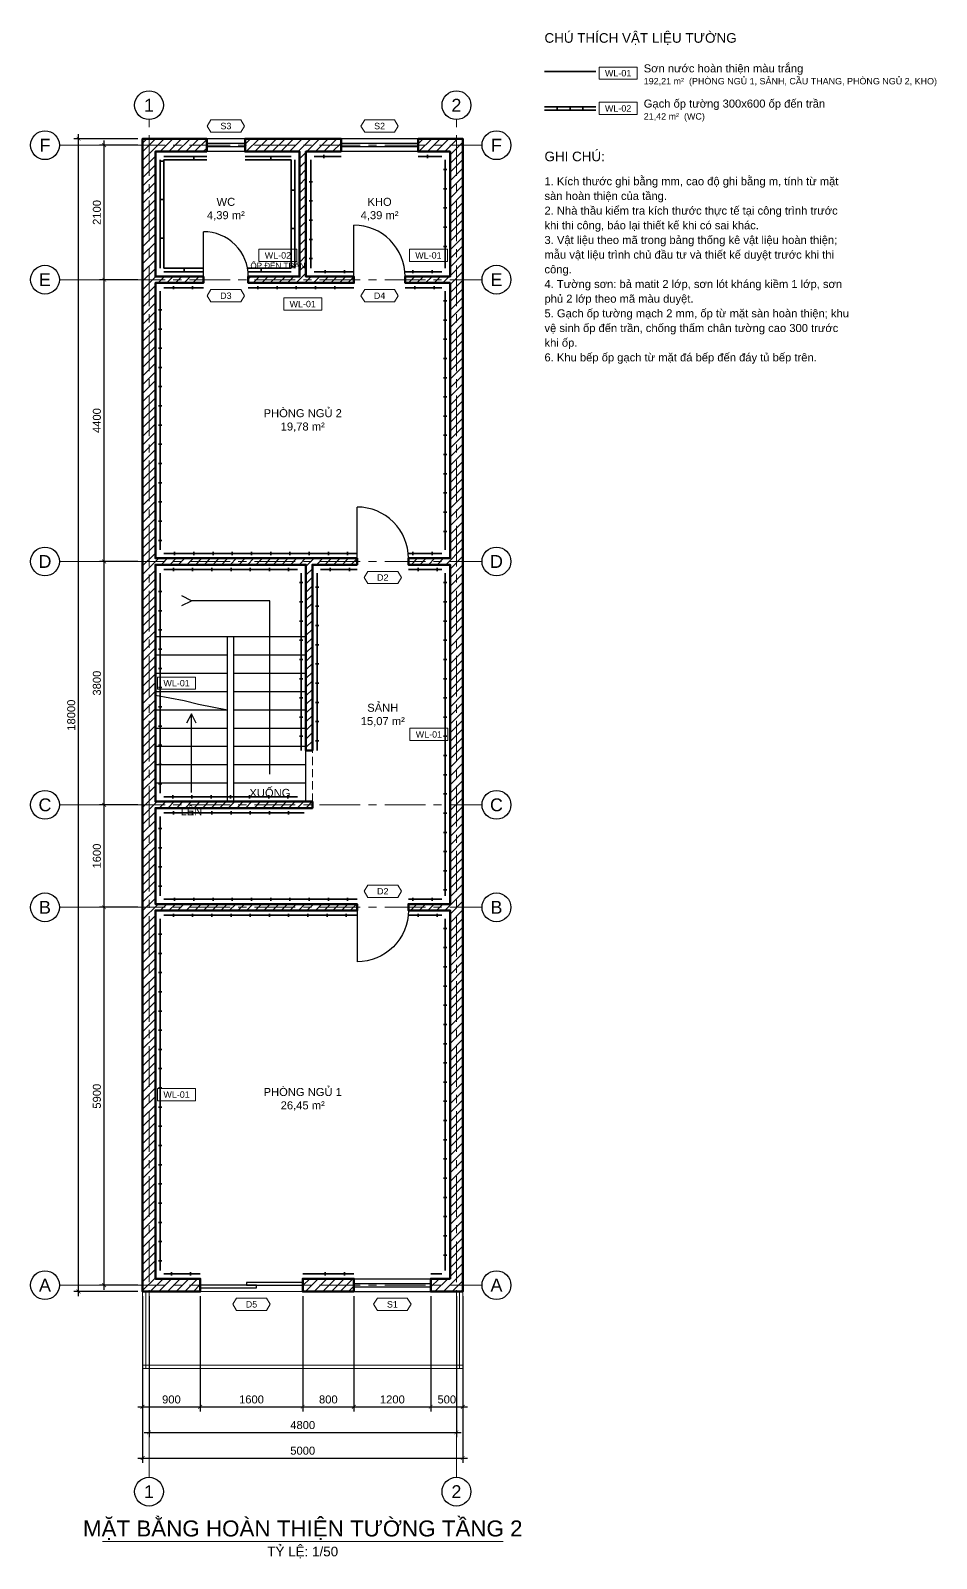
# Model space of a CAD drawing. Header units: millimetres. Extents: x -4035 to 243174, y -17931 to 20900.
# Drawn here: x 170148 to 184294, y -4168 to 19691 of the extents above; entities that cross this region are included whole.
import ezdxf
from ezdxf.enums import TextEntityAlignment as Align

# ---------------------------------------------------------------- set-up
doc = ezdxf.new("R2010")
doc.units = ezdxf.units.MM
doc.header["$LTSCALE"] = 40
doc.linetypes.add('CENTER', pattern=[50.8, 31.75, -6.35, 6.35, -6.35])
doc.linetypes.add('HIDDEN', pattern=[9.525, 6.35, -3.175])
for name, color, linetype, lineweight in [('A-ANNO-DIMS', 1, 'Continuous', 18), ('A-ANNO-NOTE', 7, 'Continuous', 18), ('A-ANNO-ROOM', 7, 'Continuous', 25), ('A-ANNO-TEXT', 7, 'Continuous', 18), ('A-DOOR', 3, 'Continuous', 25), ('A-FLOR-LEVL', 8, 'Continuous', 18), ('A-FLOR-STRS', 6, 'Continuous', 25), ('A-GLAZ', 4, 'Continuous', 25), ('A-OPEN', 8, 'HIDDEN', 18), ('A-WALL', 7, 'Continuous', 50), ('A-WALL-FNSH', 30, 'Continuous', 35), ('A-WALL-PATT', 8, 'Continuous', 9), ('S-GRID', 1, 'CENTER', 18), ('S-GRID-IDEN', 7, 'Continuous', 25)]:
    doc.layers.add(name, color=color, linetype=linetype, lineweight=lineweight)
doc.styles.add('MCP-ARIAL', font='arial.ttf')
doc.dimstyles.new('MCP-1-50', dxfattribs={"dimscale": 50, "dimtxt": 2.5, "dimasz": 1.2, "dimexe": 1.5, "dimexo": 1.5, "dimgap": 1, "dimtad": 1, "dimdec": 0, "dimdsep": 46, "dimtxsty": 'MCP-ARIAL', "dimblk": 'ARCHTICK', "dimblk1": 'ARCHTICK', "dimblk2": 'ARCHTICK', "dimcen": 0.09, "dimdle": 1.5, "dimclrd": 256, "dimclre": 256, "dimclrt": 256, "dimadec": 0, "dimazin": 0, "dimtfac": 1, "dimtdec": 4, "dimtix": 1, "dimtmove": 2, "dimatfit": 3, "dimfxl": 1, "dimtolj": 1, "dimtzin": 0, "dimarcsym": 0})

# ---------------------------------------------------------------- blocks, each defined once
blk = doc.blocks.new('MCP_CUA_LUA_1600_200')
for points in [[(0, 60), (880, 60), (880, 100), (0, 100)], [(720, 100), (1600, 100), (1600, 140), (720, 140)]]:
    blk.add_lwpolyline(points, close=True)
at = {"style": 'MCP-ARIAL', "flags": 1}
for tag, p in [('MA', (800, -100)), ('LOAI', (800, -220)), ('RONG', (800, -340))]:
    blk.add_attdef(tag, p, '', height=80, dxfattribs=at)
blk = doc.blocks.new('MCP_THE_LG_3')
blk.add_lwpolyline([(-5.85, 0), (-4.65, 1.9), (4.65, 1.9), (5.85, 0), (4.65, -1.9), (-4.65, -1.9)], close=True)
at = {"style": 'MCP-ARIAL'}
blk.add_attdef('MA', text='', height=2, dxfattribs=at).set_placement((0, 0), align=Align.MIDDLE_CENTER)
blk = doc.blocks.new('MCP_CUA_SO_1200_200')
for p, q in [((0, 200), (1200, 200)), ((0, 125), (1200, 125)), ((0, 75), (1200, 75)), ((0, 0), (1200, 0))]:
    blk.add_line(p, q)
at = {"style": 'MCP-ARIAL', "flags": 1}
for tag, p in [('MA', (600, -100)), ('LOAI', (600, -220)), ('RONG', (600, -340))]:
    blk.add_attdef(tag, p, '', height=80, dxfattribs=at)
blk = doc.blocks.new('MCP_CUA_DI_800')
blk.add_line((0, 0), (0, 800))
blk.add_arc((0, 0), 800, 359.9964, 90.0036)
at = {"style": 'MCP-ARIAL', "flags": 1}
for tag, p in [('MA', (400, -100)), ('LOAI', (400, -220)), ('RONG', (400, -340))]:
    blk.add_attdef(tag, p, '', height=80, dxfattribs=at)
blk = doc.blocks.new('MCP_CUA_DI_700')
blk.add_line((0, 0), (0, 700))
blk.add_arc((0, 0), 700, 359.9929, 90.0071)
at = {"style": 'MCP-ARIAL', "flags": 1}
for tag, p in [('MA', (350, -100)), ('LOAI', (350, -220)), ('RONG', (350, -340))]:
    blk.add_attdef(tag, p, '', height=80, dxfattribs=at)
blk = doc.blocks.new('MCP_CUA_SO_600_200')
for p, q in [((0, 200), (600, 200)), ((0, 125), (600, 125)), ((0, 75), (600, 75)), ((0, 0), (600, 0))]:
    blk.add_line(p, q)
at = {"style": 'MCP-ARIAL', "flags": 1}
for tag, p in [('MA', (300, -100)), ('LOAI', (300, -220)), ('RONG', (300, -340))]:
    blk.add_attdef(tag, p, '', height=80, dxfattribs=at)
blk = doc.blocks.new('_ArchTick')
at = {"color": 0, "linetype": 'ByBlock', "const_width": 0.15}
blk.add_lwpolyline([(-0.5, -0.5), (0.5, 0.5)], dxfattribs=at)
blk = doc.blocks.new('*D154')
at = {"layer": 'A-ANNO-DIMS', "lineweight": -2, "transparency": 16777216}
for p, q in [((171898, -75), (171898, -1875)), ((172798, -75), (172798, -1875)), ((171823, -1800), (172873, -1800))]:
    blk.add_line(p, q, dxfattribs=at)
at = {"layer": 'Defpoints', "color": 0, "transparency": 16777216}
for p in [(171898, 0), (172798, 0), (172798, -1800)]:
    blk.add_point(p, dxfattribs=at)
at = {"layer": 'A-ANNO-DIMS', "lineweight": -2, "transparency": 16777216, "xscale": 60, "yscale": 60, "zscale": 60, "rotation": 180}
blk.add_blockref('_ArchTick', (171898, -1800), dxfattribs=at)
at = {"layer": 'A-ANNO-DIMS', "lineweight": -2, "transparency": 16777216, "xscale": 60, "yscale": 60, "zscale": 60}
blk.add_blockref('_ArchTick', (172798, -1800), dxfattribs=at)
at = {"layer": 'A-ANNO-DIMS', "transparency": 16777216, "insert": (172348, -1686), "char_height": 125, "attachment_point": 5, "style": 'MCP-ARIAL'}
blk.add_mtext('\\A1;900', dxfattribs=at)
blk = doc.blocks.new('*D155')
at = {"layer": 'A-ANNO-DIMS', "lineweight": -2, "transparency": 16777216}
for p, q in [((172798, -75), (172798, -1875)), ((174398, -75), (174398, -1875)), ((172723, -1800), (174473, -1800))]:
    blk.add_line(p, q, dxfattribs=at)
at = {"layer": 'Defpoints', "color": 0, "transparency": 16777216}
for p in [(172798, 0), (174398, 0), (174398, -1800)]:
    blk.add_point(p, dxfattribs=at)
at = {"layer": 'A-ANNO-DIMS', "lineweight": -2, "transparency": 16777216, "xscale": 60, "yscale": 60, "zscale": 60, "rotation": 180}
blk.add_blockref('_ArchTick', (172798, -1800), dxfattribs=at)
at = {"layer": 'A-ANNO-DIMS', "lineweight": -2, "transparency": 16777216, "xscale": 60, "yscale": 60, "zscale": 60}
blk.add_blockref('_ArchTick', (174398, -1800), dxfattribs=at)
at = {"layer": 'A-ANNO-DIMS', "transparency": 16777216, "insert": (173598, -1686), "char_height": 125, "attachment_point": 5, "style": 'MCP-ARIAL'}
blk.add_mtext('\\A1;1600', dxfattribs=at)
blk = doc.blocks.new('*D156')
at = {"layer": 'A-ANNO-DIMS', "lineweight": -2, "transparency": 16777216}
for p, q in [((174398, -75), (174398, -1875)), ((175198, -75), (175198, -1875)), ((174323, -1800), (175273, -1800))]:
    blk.add_line(p, q, dxfattribs=at)
at = {"layer": 'Defpoints', "color": 0, "transparency": 16777216}
for p in [(174398, 0), (175198, 0), (175198, -1800)]:
    blk.add_point(p, dxfattribs=at)
at = {"layer": 'A-ANNO-DIMS', "lineweight": -2, "transparency": 16777216, "xscale": 60, "yscale": 60, "zscale": 60, "rotation": 180}
blk.add_blockref('_ArchTick', (174398, -1800), dxfattribs=at)
at = {"layer": 'A-ANNO-DIMS', "lineweight": -2, "transparency": 16777216, "xscale": 60, "yscale": 60, "zscale": 60}
blk.add_blockref('_ArchTick', (175198, -1800), dxfattribs=at)
at = {"layer": 'A-ANNO-DIMS', "transparency": 16777216, "insert": (174798, -1686), "char_height": 125, "attachment_point": 5, "style": 'MCP-ARIAL'}
blk.add_mtext('\\A1;800', dxfattribs=at)
blk = doc.blocks.new('*D157')
at = {"layer": 'A-ANNO-DIMS', "lineweight": -2, "transparency": 16777216}
for p, q in [((175198, -75), (175198, -1875)), ((176398, -75), (176398, -1875)), ((175123, -1800), (176473, -1800))]:
    blk.add_line(p, q, dxfattribs=at)
at = {"layer": 'Defpoints', "color": 0, "transparency": 16777216}
for p in [(175198, 0), (176398, 0), (176398, -1800)]:
    blk.add_point(p, dxfattribs=at)
at = {"layer": 'A-ANNO-DIMS', "lineweight": -2, "transparency": 16777216, "xscale": 60, "yscale": 60, "zscale": 60, "rotation": 180}
blk.add_blockref('_ArchTick', (175198, -1800), dxfattribs=at)
at = {"layer": 'A-ANNO-DIMS', "lineweight": -2, "transparency": 16777216, "xscale": 60, "yscale": 60, "zscale": 60}
blk.add_blockref('_ArchTick', (176398, -1800), dxfattribs=at)
at = {"layer": 'A-ANNO-DIMS', "transparency": 16777216, "insert": (175798, -1686), "char_height": 125, "attachment_point": 5, "style": 'MCP-ARIAL'}
blk.add_mtext('\\A1;1200', dxfattribs=at)
blk = doc.blocks.new('*D158')
at = {"layer": 'A-ANNO-DIMS', "lineweight": -2, "transparency": 16777216}
for p, q in [((176398, -75), (176398, -1875)), ((176898, -75), (176898, -1875)), ((176323, -1800), (176973, -1800))]:
    blk.add_line(p, q, dxfattribs=at)
at = {"layer": 'Defpoints', "color": 0, "transparency": 16777216}
for p in [(176398, 0), (176898, 0), (176898, -1800)]:
    blk.add_point(p, dxfattribs=at)
at = {"layer": 'A-ANNO-DIMS', "lineweight": -2, "transparency": 16777216, "xscale": 60, "yscale": 60, "zscale": 60, "rotation": 180}
blk.add_blockref('_ArchTick', (176398, -1800), dxfattribs=at)
at = {"layer": 'A-ANNO-DIMS', "lineweight": -2, "transparency": 16777216, "xscale": 60, "yscale": 60, "zscale": 60}
blk.add_blockref('_ArchTick', (176898, -1800), dxfattribs=at)
at = {"layer": 'A-ANNO-DIMS', "transparency": 16777216, "insert": (176648, -1686), "char_height": 125, "attachment_point": 5, "style": 'MCP-ARIAL'}
blk.add_mtext('\\A1;500', dxfattribs=at)
blk = doc.blocks.new('*D159')
at = {"layer": 'A-ANNO-DIMS', "lineweight": -2, "transparency": 16777216}
for p, q in [((171998, -75), (171998, -2275)), ((176798, -75), (176798, -2275)), ((171923, -2200), (176873, -2200))]:
    blk.add_line(p, q, dxfattribs=at)
at = {"layer": 'Defpoints', "color": 0, "transparency": 16777216}
for p in [(171998, 0), (176798, 0), (176798, -2200)]:
    blk.add_point(p, dxfattribs=at)
at = {"layer": 'A-ANNO-DIMS', "lineweight": -2, "transparency": 16777216, "xscale": 60, "yscale": 60, "zscale": 60, "rotation": 180}
blk.add_blockref('_ArchTick', (171998, -2200), dxfattribs=at)
at = {"layer": 'A-ANNO-DIMS', "lineweight": -2, "transparency": 16777216, "xscale": 60, "yscale": 60, "zscale": 60}
blk.add_blockref('_ArchTick', (176798, -2200), dxfattribs=at)
at = {"layer": 'A-ANNO-DIMS', "transparency": 16777216, "insert": (174398, -2086), "char_height": 125, "attachment_point": 5, "style": 'MCP-ARIAL'}
blk.add_mtext('\\A1;4800', dxfattribs=at)
blk = doc.blocks.new('*D160')
at = {"layer": 'A-ANNO-DIMS', "lineweight": -2, "transparency": 16777216}
for p, q in [((171898, -75), (171898, -2675)), ((176898, -75), (176898, -2675)), ((171823, -2600), (176973, -2600))]:
    blk.add_line(p, q, dxfattribs=at)
at = {"layer": 'Defpoints', "color": 0, "transparency": 16777216}
for p in [(171898, 0), (176898, 0), (176898, -2600)]:
    blk.add_point(p, dxfattribs=at)
at = {"layer": 'A-ANNO-DIMS', "lineweight": -2, "transparency": 16777216, "xscale": 60, "yscale": 60, "zscale": 60, "rotation": 180}
blk.add_blockref('_ArchTick', (171898, -2600), dxfattribs=at)
at = {"layer": 'A-ANNO-DIMS', "lineweight": -2, "transparency": 16777216, "xscale": 60, "yscale": 60, "zscale": 60}
blk.add_blockref('_ArchTick', (176898, -2600), dxfattribs=at)
at = {"layer": 'A-ANNO-DIMS', "transparency": 16777216, "insert": (174398, -2486), "char_height": 125, "attachment_point": 5, "style": 'MCP-ARIAL'}
blk.add_mtext('\\A1;5000', dxfattribs=at)
blk = doc.blocks.new('*D161')
at = {"layer": 'A-ANNO-DIMS', "lineweight": -2, "transparency": 16777216}
for p, q in [((171823, 6000), (171223, 6000)), ((171298, 25), (171298, 6075)), ((171823, 100), (171223, 100))]:
    blk.add_line(p, q, dxfattribs=at)
at = {"layer": 'Defpoints', "color": 0, "transparency": 16777216}
for p in [(171298, 6000), (171898, 6000), (171898, 100)]:
    blk.add_point(p, dxfattribs=at)
at = {"layer": 'A-ANNO-DIMS', "lineweight": -2, "transparency": 16777216, "xscale": 60, "yscale": 60, "zscale": 60}
for p, rotation in [((171298, 6000), 90), ((171298, 100), 270)]:
    blk.add_blockref('_ArchTick', p, dxfattribs=dict(at, rotation=rotation))
at = {"layer": 'A-ANNO-DIMS', "transparency": 16777216, "insert": (171184, 3050), "char_height": 125, "attachment_point": 5, "rotation": 90, "style": 'MCP-ARIAL'}
blk.add_mtext('\\A1;5900', dxfattribs=at)
blk = doc.blocks.new('*D162')
at = {"layer": 'A-ANNO-DIMS', "lineweight": -2, "transparency": 16777216}
for p, q in [((171298, 5925), (171298, 7675)), ((171823, 7600), (171223, 7600)), ((171823, 6000), (171223, 6000))]:
    blk.add_line(p, q, dxfattribs=at)
at = {"layer": 'Defpoints', "color": 0, "transparency": 16777216}
for p in [(171298, 7600), (171898, 7600), (171898, 6000)]:
    blk.add_point(p, dxfattribs=at)
at = {"layer": 'A-ANNO-DIMS', "lineweight": -2, "transparency": 16777216, "xscale": 60, "yscale": 60, "zscale": 60}
for p, rotation in [((171298, 7600), 90), ((171298, 6000), 270)]:
    blk.add_blockref('_ArchTick', p, dxfattribs=dict(at, rotation=rotation))
at = {"layer": 'A-ANNO-DIMS', "transparency": 16777216, "insert": (171184, 6800), "char_height": 125, "attachment_point": 5, "rotation": 90, "style": 'MCP-ARIAL'}
blk.add_mtext('\\A1;1600', dxfattribs=at)
blk = doc.blocks.new('*D163')
at = {"layer": 'A-ANNO-DIMS', "lineweight": -2, "transparency": 16777216}
for p, q in [((171298, 7525), (171298, 11475)), ((171823, 11400), (171223, 11400)), ((171823, 7600), (171223, 7600))]:
    blk.add_line(p, q, dxfattribs=at)
at = {"layer": 'Defpoints', "color": 0, "transparency": 16777216}
for p in [(171298, 11400), (171898, 11400), (171898, 7600)]:
    blk.add_point(p, dxfattribs=at)
at = {"layer": 'A-ANNO-DIMS', "lineweight": -2, "transparency": 16777216, "xscale": 60, "yscale": 60, "zscale": 60}
for p, rotation in [((171298, 11400), 90), ((171298, 7600), 270)]:
    blk.add_blockref('_ArchTick', p, dxfattribs=dict(at, rotation=rotation))
at = {"layer": 'A-ANNO-DIMS', "transparency": 16777216, "insert": (171184, 9500), "char_height": 125, "attachment_point": 5, "rotation": 90, "style": 'MCP-ARIAL'}
blk.add_mtext('\\A1;3800', dxfattribs=at)
blk = doc.blocks.new('*D164')
at = {"layer": 'A-ANNO-DIMS', "lineweight": -2, "transparency": 16777216}
for p, q in [((171823, 15800), (171223, 15800)), ((171298, 11325), (171298, 15875)), ((171823, 11400), (171223, 11400))]:
    blk.add_line(p, q, dxfattribs=at)
at = {"layer": 'Defpoints', "color": 0, "transparency": 16777216}
for p in [(171298, 15800), (171898, 15800), (171898, 11400)]:
    blk.add_point(p, dxfattribs=at)
at = {"layer": 'A-ANNO-DIMS', "lineweight": -2, "transparency": 16777216, "xscale": 60, "yscale": 60, "zscale": 60}
for p, rotation in [((171298, 15800), 90), ((171298, 11400), 270)]:
    blk.add_blockref('_ArchTick', p, dxfattribs=dict(at, rotation=rotation))
at = {"layer": 'A-ANNO-DIMS', "transparency": 16777216, "insert": (171184, 13600), "char_height": 125, "attachment_point": 5, "rotation": 90, "style": 'MCP-ARIAL'}
blk.add_mtext('\\A1;4400', dxfattribs=at)
blk = doc.blocks.new('*D165')
at = {"layer": 'A-ANNO-DIMS', "lineweight": -2, "transparency": 16777216}
for p, q in [((171823, 17900), (171223, 17900)), ((171298, 15725), (171298, 17975)), ((171823, 15800), (171223, 15800))]:
    blk.add_line(p, q, dxfattribs=at)
at = {"layer": 'Defpoints', "color": 0, "transparency": 16777216}
for p in [(171298, 17900), (171898, 17900), (171898, 15800)]:
    blk.add_point(p, dxfattribs=at)
at = {"layer": 'A-ANNO-DIMS', "lineweight": -2, "transparency": 16777216, "xscale": 60, "yscale": 60, "zscale": 60}
for p, rotation in [((171298, 17900), 90), ((171298, 15800), 270)]:
    blk.add_blockref('_ArchTick', p, dxfattribs=dict(at, rotation=rotation))
at = {"layer": 'A-ANNO-DIMS', "transparency": 16777216, "insert": (171184, 16850), "char_height": 125, "attachment_point": 5, "rotation": 90, "style": 'MCP-ARIAL'}
blk.add_mtext('\\A1;2100', dxfattribs=at)
blk = doc.blocks.new('*D166')
at = {"layer": 'A-ANNO-DIMS', "lineweight": -2, "transparency": 16777216}
for p, q in [((171823, 18000), (170823, 18000)), ((170898, -75), (170898, 18075)), ((171823, 0), (170823, 0))]:
    blk.add_line(p, q, dxfattribs=at)
at = {"layer": 'Defpoints', "color": 0, "transparency": 16777216}
for p in [(170898, 18000), (171898, 18000), (171898, 0)]:
    blk.add_point(p, dxfattribs=at)
at = {"layer": 'A-ANNO-DIMS', "lineweight": -2, "transparency": 16777216, "xscale": 60, "yscale": 60, "zscale": 60}
for p, rotation in [((170898, 18000), 90), ((170898, 0), 270)]:
    blk.add_blockref('_ArchTick', p, dxfattribs=dict(at, rotation=rotation))
at = {"layer": 'A-ANNO-DIMS', "transparency": 16777216, "insert": (170784, 9000), "char_height": 125, "attachment_point": 5, "rotation": 90, "style": 'MCP-ARIAL'}
blk.add_mtext('\\A1;18000', dxfattribs=at)
blk = doc.blocks.new('MCP_TRUC')
blk.add_circle((0, 0), 4.5)
at = {"style": 'MCP-ARIAL'}
blk.add_attdef('SO', text='', height=4, dxfattribs=at).set_placement((0, 0), align=Align.MIDDLE_CENTER)
blk = doc.blocks.new('MCP_THE_5')
blk.add_lwpolyline([(-5.95, -1.9), (5.95, -1.9), (5.95, 1.9), (-5.95, 1.9)], close=True)
at = {"style": 'MCP-ARIAL'}
blk.add_attdef('MA', text='', height=2, dxfattribs=at).set_placement((0, 0), align=Align.MIDDLE_CENTER)

msp = doc.modelspace()

# ---------------------------------------------------------------- hatches: boundary and pattern name
at = {"layer": 'A-WALL-PATT'}
h = msp.add_hatch(dxfattribs=at)
h.set_pattern_fill('ANSI31', color=256, scale=30, style=0)
h.paths.add_polyline_path([(176198.284, 18000), (176198.284, 17800), (176698.284, 17800), (176698.284, 15850), (175998.284, 15850), (175998.284, 15750), (176698.284, 15750), (176698.284, 11450), (176048.284, 11450), (176048.284, 11350), (176698.284, 11350), (176698.284, 6050), (176048.284, 6050), (176048.284, 5950), (176698.284, 5950), (176698.284, 200), (176398.284, 200), (176398.284, 0), (176898.284, 0), (176898.284, 18000)], flags=16)
h.paths.add_polyline_path([(174998.284, 17800), (174998.284, 18000), (173498.284, 18000), (173498.284, 17800), (174348.284, 17800), (174348.284, 15850), (173548.284, 15850), (173548.284, 15750), (175198.284, 15750), (175198.284, 15850), (174448.284, 15850), (174448.284, 17800)], flags=16)
h.paths.add_polyline_path([(172898.284, 17800), (172898.284, 18000), (171898.284, 18000), (171898.284, 0), (172798.284, 0), (172798.284, 200), (172098.284, 200), (172098.284, 5950), (175248.284, 5950), (175248.284, 6050), (172098.284, 6050), (172098.284, 7550), (174548.284, 7550), (174548.284, 7650), (172098.284, 7650), (172098.284, 11350), (174448.284, 11350), (174448.284, 8450), (174548.284, 8450), (174548.284, 11350), (175248.284, 11350), (175248.284, 11450), (172098.284, 11450), (172098.284, 15750), (172848.284, 15750), (172848.284, 15850), (172098.284, 15850), (172098.284, 17800)], flags=16)
h.paths.add_polyline_path([(175198.284, 0), (175198.284, 200), (174398.284, 200), (174398.284, 0)], flags=16)

# ---------------------------------------------------------------- linework, layer by layer
at = {"layer": 'A-ANNO-TEXT'}
msp.add_line((171270.78, -3905), (177525.78, -3905), dxfattribs=at)
at = {"layer": 'A-FLOR-LEVL'}
for p, q in [((171948.284, 0), (171948.284, -1200)), ((176848.284, -1200), (176848.284, 0)), ((171898.284, -1150), (176898.284, -1150))]:
    msp.add_line(p, q, dxfattribs=at)
msp.add_lwpolyline([(171898.284, -1200), (176898.284, -1200), (176898.284, 0), (171898.284, 0)], close=True, dxfattribs=at)
at = {"layer": 'A-FLOR-STRS'}
for p, q in [((174448.284, 10225), (172098.284, 10225)), ((173223.284, 7650), (173223.284, 10225)), ((173323.284, 7650), (173323.284, 10225)), ((173223.284, 9938.888889), (172098.284, 9938.888889)), ((174448.284, 9938.888889), (173323.284, 9938.888889)), ((173223.284, 9652.777778), (172098.284, 9652.777778)), ((174448.284, 9652.777778), (173323.284, 9652.777778)), ((173223.284, 9366.666667), (172098.284, 9366.666667)), ((174448.284, 9366.666667), (173323.284, 9366.666667)), ((173223.284, 9080.555556), (172098.284, 9080.555556)), ((174448.284, 9080.555556), (173323.284, 9080.555556)), ((173223.284, 8794.444444), (172098.284, 8794.444444)), ((174448.284, 8794.444444), (173323.284, 8794.444444)), ((173223.284, 8508.333333), (172098.284, 8508.333333)), ((174448.284, 8508.333333), (173323.284, 8508.333333)), ((173223.284, 8222.222222), (172098.284, 8222.222222)), ((174448.284, 8222.222222), (173323.284, 8222.222222)), ((173223.284, 7936.111111), (172098.284, 7936.111111)), ((174448.284, 7936.111111), (173323.284, 7936.111111)), ((174448.284, 7650), (173323.284, 7650))]:
    msp.add_line(p, q, dxfattribs=at)
msp.add_lwpolyline([(174448.284, 7650), (174448.284, 11350), (172098.284, 11350), (172098.284, 7650)], close=True, dxfattribs=at)
for points in [[(172510.784, 10712.5), (172660.784, 10787.5), (172510.784, 10862.5)], [(173885.784, 8079.166667), (173885.784, 10787.5), (172660.784, 10787.5)], [(173223.284, 9080.555556), (172773.284, 9166.388889), (172548.284, 9223.611111), (172098.284, 9309.444444)], [(172735.784, 8873.333333), (172660.784, 9023.333333), (172585.784, 8873.333333)], [(172660.784, 7793.055556), (172660.784, 9023.333333)]]:
    msp.add_lwpolyline(points, dxfattribs=at)
at = {"layer": 'A-OPEN', "ltscale": 0.5}
for p, q in [((174448.284, 7650), (174448.284, 8450)), ((174548.284, 7650), (174548.284, 8450))]:
    msp.add_line(p, q, dxfattribs=at)
at = {"layer": 'A-WALL'}
for points in [[(172898.284, 17800), (172898.284, 18000), (171898.284, 18000), (171898.284, 0), (172798.284, 0), (172798.284, 200), (172098.284, 200), (172098.284, 5950), (175248.284, 5950), (175248.284, 6050), (172098.284, 6050), (172098.284, 7550), (174548.284, 7550), (174548.284, 7650), (172098.284, 7650), (172098.284, 11350), (174448.284, 11350), (174448.284, 8450), (174548.284, 8450), (174548.284, 11350), (175248.284, 11350), (175248.284, 11450), (172098.284, 11450), (172098.284, 15750), (172848.284, 15750), (172848.284, 15850), (172098.284, 15850), (172098.284, 17800)], [(174998.284, 17800), (174998.284, 18000), (173498.284, 18000), (173498.284, 17800), (174348.284, 17800), (174348.284, 15850), (173548.284, 15850), (173548.284, 15750), (175198.284, 15750), (175198.284, 15850), (174448.284, 15850), (174448.284, 17800)], [(176198.284, 18000), (176198.284, 17800), (176698.284, 17800), (176698.284, 15850), (175998.284, 15850), (175998.284, 15750), (176698.284, 15750), (176698.284, 11450), (176048.284, 11450), (176048.284, 11350), (176698.284, 11350), (176698.284, 6050), (176048.284, 6050), (176048.284, 5950), (176698.284, 5950), (176698.284, 200), (176398.284, 200), (176398.284, 0), (176898.284, 0), (176898.284, 18000)], [(175198.284, 0), (175198.284, 200), (174398.284, 200), (174398.284, 0)]]:
    msp.add_lwpolyline(points, close=True, dxfattribs=at)
at = {"layer": 'A-WALL-FNSH'}
for p, q in [((178173.28, 19050), (178973.28, 19050)), ((178173.28, 18500), (178973.28, 18500)), ((178173.28, 18450), (178973.28, 18450)), ((178373.28, 18500), (178373.28, 18450)), ((178573.28, 18500), (178573.28, 18450)), ((178773.28, 18500), (178773.28, 18450)), ((172173.28, 15980), (172173.28, 17670)), ((172228.28, 17725), (172898.28, 17725)), ((172228.28, 17670), (172898.28, 17670)), ((172228.28, 15980), (172228.28, 17670)), ((172698.28, 17725), (172698.28, 17670)), ((173498.28, 17725), (174218.28, 17725)), ((173498.28, 17670), (174218.28, 17670)), ((173898.28, 17725), (173898.28, 17670)), ((174218.28, 17670), (174218.28, 15980)), ((174273.28, 17670), (174273.28, 15980)), ((174523.28, 15980), (174523.28, 17670)), ((174578.28, 17725), (174998.28, 17725)), ((174728.28, 17750), (174728.28, 17700)), ((176198.28, 17725), (176568.28, 17725)), ((176348.28, 17750), (176348.28, 17700)), ((176623.28, 17670), (176623.28, 15980)), ((172173.28, 17650), (172228.28, 17650)), ((176648.28, 17520), (176598.28, 17520)), ((174273.28, 17200), (174218.28, 17200)), ((174498.28, 17330), (174548.28, 17330)), ((176648.28, 17220), (176598.28, 17220)), ((172173.28, 17050), (172228.28, 17050)), ((174498.28, 17030), (174548.28, 17030)), ((174498.28, 16730), (174548.28, 16730)), ((176648.28, 16920), (176598.28, 16920)), ((174273.28, 16600), (174218.28, 16600)), ((176648.28, 16620), (176598.28, 16620)), ((172173.28, 16450), (172228.28, 16450)), ((174498.28, 16430), (174548.28, 16430)), ((176648.28, 16320), (176598.28, 16320)), ((174273.28, 16000), (174218.28, 16000)), ((174498.28, 16130), (174548.28, 16130)), ((172848.28, 15980), (172228.28, 15980)), ((172848.28, 15925), (172228.28, 15925)), ((172548.28, 15925), (172548.28, 15980)), ((174218.28, 15980), (173548.28, 15980)), ((174218.28, 15925), (173548.28, 15925)), ((173748.28, 15925), (173748.28, 15980)), ((175198.28, 15925), (174578.28, 15925)), ((174748.28, 15900), (174748.28, 15950)), ((175048.28, 15900), (175048.28, 15950)), ((176568.28, 15925), (175998.28, 15925)), ((176118.28, 15900), (176118.28, 15950)), ((176418.28, 15900), (176418.28, 15950)), ((172173.28, 11580), (172173.28, 15620)), ((172228.28, 15675), (172848.28, 15675)), ((172378.28, 15700), (172378.28, 15650)), ((172678.28, 15700), (172678.28, 15650)), ((173548.28, 15675), (175198.28, 15675)), ((173698.28, 15700), (173698.28, 15650)), ((173998.28, 15700), (173998.28, 15650)), ((174298.28, 15700), (174298.28, 15650)), ((174598.28, 15700), (174598.28, 15650)), ((174898.28, 15700), (174898.28, 15650)), ((175998.28, 15675), (176568.28, 15675)), ((176148.28, 15700), (176148.28, 15650)), ((176448.28, 15700), (176448.28, 15650)), ((176623.28, 15620), (176623.28, 11580)), ((172148.28, 15330), (172198.28, 15330)), ((176648.28, 15470), (176598.28, 15470)), ((176648.28, 15170), (176598.28, 15170)), ((172148.28, 15030), (172198.28, 15030)), ((176648.28, 14870), (176598.28, 14870)), ((172148.28, 14730), (172198.28, 14730)), ((176648.28, 14570), (176598.28, 14570)), ((172148.28, 14430), (172198.28, 14430)), ((172148.28, 14130), (172198.28, 14130)), ((176648.28, 14270), (176598.28, 14270)), ((176648.28, 13970), (176598.28, 13970)), ((172148.28, 13830), (172198.28, 13830)), ((176648.28, 13670), (176598.28, 13670)), ((172148.28, 13530), (172198.28, 13530)), ((176648.28, 13370), (176598.28, 13370)), ((172148.28, 13230), (172198.28, 13230)), ((172148.28, 12930), (172198.28, 12930)), ((176648.28, 13070), (176598.28, 13070)), ((176648.28, 12770), (176598.28, 12770)), ((172148.28, 12630), (172198.28, 12630)), ((176648.28, 12470), (176598.28, 12470)), ((172148.28, 12330), (172198.28, 12330)), ((176648.28, 12170), (176598.28, 12170)), ((172148.28, 12030), (172198.28, 12030)), ((172148.28, 11730), (172198.28, 11730)), ((176648.28, 11870), (176598.28, 11870)), ((175248.28, 11525), (172228.28, 11525)), ((172398.28, 11500), (172398.28, 11550)), ((172698.28, 11500), (172698.28, 11550)), ((172998.28, 11500), (172998.28, 11550)), ((173298.28, 11500), (173298.28, 11550)), ((173598.28, 11500), (173598.28, 11550)), ((173898.28, 11500), (173898.28, 11550)), ((174198.28, 11500), (174198.28, 11550)), ((174498.28, 11500), (174498.28, 11550)), ((174798.28, 11500), (174798.28, 11550)), ((175098.28, 11500), (175098.28, 11550)), ((176568.28, 11525), (176048.28, 11525)), ((176118.28, 11500), (176118.28, 11550)), ((176418.28, 11500), (176418.28, 11550)), ((172173.28, 7780), (172173.28, 11220)), ((172228.28, 11275), (174318.28, 11275)), ((172378.28, 11300), (172378.28, 11250)), ((172678.28, 11300), (172678.28, 11250)), ((172978.28, 11300), (172978.28, 11250)), ((173278.28, 11300), (173278.28, 11250)), ((173578.28, 11300), (173578.28, 11250)), ((173878.28, 11300), (173878.28, 11250)), ((174178.28, 11300), (174178.28, 11250)), ((174373.28, 11220), (174373.28, 8450)), ((174623.28, 8450), (174623.28, 11220)), ((174678.28, 11275), (175248.28, 11275)), ((174828.28, 11300), (174828.28, 11250)), ((175128.28, 11300), (175128.28, 11250)), ((176048.28, 11275), (176568.28, 11275)), ((176198.28, 11300), (176198.28, 11250)), ((176498.28, 11300), (176498.28, 11250)), ((176623.28, 11220), (176623.28, 6180)), ((174398.28, 11070), (174348.28, 11070)), ((174598.28, 11000), (174648.28, 11000)), ((176648.28, 11070), (176598.28, 11070)), ((172148.28, 10930), (172198.28, 10930)), ((174398.28, 10770), (174348.28, 10770)), ((176648.28, 10770), (176598.28, 10770)), ((172148.28, 10630), (172198.28, 10630)), ((174598.28, 10700), (174648.28, 10700)), ((172148.28, 10330), (172198.28, 10330)), ((174398.28, 10470), (174348.28, 10470)), ((174598.28, 10400), (174648.28, 10400)), ((176648.28, 10470), (176598.28, 10470)), ((172148.28, 10030), (172198.28, 10030)), ((174398.28, 10170), (174348.28, 10170)), ((174598.28, 10100), (174648.28, 10100)), ((176648.28, 10170), (176598.28, 10170)), ((174398.28, 9870), (174348.28, 9870)), ((174598.28, 9800), (174648.28, 9800)), ((176648.28, 9870), (176598.28, 9870)), ((172148.28, 9730), (172198.28, 9730)), ((174398.28, 9570), (174348.28, 9570)), ((176648.28, 9570), (176598.28, 9570)), ((172148.28, 9430), (172198.28, 9430)), ((174598.28, 9500), (174648.28, 9500)), ((172148.28, 9130), (172198.28, 9130)), ((174398.28, 9270), (174348.28, 9270)), ((174598.28, 9200), (174648.28, 9200)), ((176648.28, 9270), (176598.28, 9270)), ((172148.28, 8830), (172198.28, 8830)), ((174398.28, 8970), (174348.28, 8970)), ((174598.28, 8900), (174648.28, 8900)), ((176648.28, 8970), (176598.28, 8970)), ((174398.28, 8670), (174348.28, 8670)), ((174598.28, 8600), (174648.28, 8600)), ((176648.28, 8670), (176598.28, 8670)), ((172148.28, 8530), (172198.28, 8530)), ((176648.28, 8370), (176598.28, 8370)), ((172148.28, 8230), (172198.28, 8230)), ((172148.28, 7930), (172198.28, 7930)), ((176648.28, 8070), (176598.28, 8070)), ((174318.28, 7725), (172228.28, 7725)), ((172368.28, 7700), (172368.28, 7750)), ((172668.28, 7700), (172668.28, 7750)), ((172968.28, 7700), (172968.28, 7750)), ((173268.28, 7700), (173268.28, 7750)), ((173568.28, 7700), (173568.28, 7750)), ((173868.28, 7700), (173868.28, 7750)), ((174168.28, 7700), (174168.28, 7750)), ((176648.28, 7770), (176598.28, 7770)), ((172173.28, 6180), (172173.28, 7420)), ((172228.28, 7475), (174418.28, 7475)), ((172378.28, 7500), (172378.28, 7450)), ((172678.28, 7500), (172678.28, 7450)), ((172978.28, 7500), (172978.28, 7450)), ((173278.28, 7500), (173278.28, 7450)), ((173578.28, 7500), (173578.28, 7450)), ((173878.28, 7500), (173878.28, 7450)), ((174178.28, 7500), (174178.28, 7450)), ((176648.28, 7470), (176598.28, 7470)), ((172148.28, 7230), (172198.28, 7230)), ((176648.28, 7170), (176598.28, 7170)), ((172148.28, 6930), (172198.28, 6930)), ((176648.28, 6870), (176598.28, 6870)), ((172148.28, 6630), (172198.28, 6630)), ((176648.28, 6570), (176598.28, 6570)), ((172148.28, 6330), (172198.28, 6330)), ((176648.28, 6270), (176598.28, 6270)), ((175248.28, 6125), (172228.28, 6125)), ((172398.28, 6100), (172398.28, 6150)), ((172698.28, 6100), (172698.28, 6150)), ((172998.28, 6100), (172998.28, 6150)), ((173298.28, 6100), (173298.28, 6150)), ((173598.28, 6100), (173598.28, 6150)), ((173898.28, 6100), (173898.28, 6150)), ((174198.28, 6100), (174198.28, 6150)), ((174498.28, 6100), (174498.28, 6150)), ((174798.28, 6100), (174798.28, 6150)), ((175098.28, 6100), (175098.28, 6150)), ((176568.28, 6125), (176048.28, 6125)), ((176118.28, 6100), (176118.28, 6150)), ((176418.28, 6100), (176418.28, 6150)), ((172173.28, 330), (172173.28, 5820)), ((172228.28, 5875), (175248.28, 5875)), ((172378.28, 5900), (172378.28, 5850)), ((172678.28, 5900), (172678.28, 5850)), ((172978.28, 5900), (172978.28, 5850)), ((173278.28, 5900), (173278.28, 5850)), ((173578.28, 5900), (173578.28, 5850)), ((173878.28, 5900), (173878.28, 5850)), ((174178.28, 5900), (174178.28, 5850)), ((174478.28, 5900), (174478.28, 5850)), ((174778.28, 5900), (174778.28, 5850)), ((175078.28, 5900), (175078.28, 5850)), ((176048.28, 5875), (176568.28, 5875)), ((176198.28, 5900), (176198.28, 5850)), ((176498.28, 5900), (176498.28, 5850)), ((176623.28, 5820), (176623.28, 330)), ((172148.28, 5580), (172198.28, 5580)), ((176648.28, 5670), (176598.28, 5670)), ((172148.28, 5280), (172198.28, 5280)), ((176648.28, 5370), (176598.28, 5370)), ((176648.28, 5070), (176598.28, 5070)), ((172148.28, 4980), (172198.28, 4980)), ((172148.28, 4680), (172198.28, 4680)), ((176648.28, 4770), (176598.28, 4770)), ((172148.28, 4380), (172198.28, 4380)), ((176648.28, 4470), (176598.28, 4470)), ((172148.28, 4080), (172198.28, 4080)), ((176648.28, 4170), (176598.28, 4170)), ((176648.28, 3870), (176598.28, 3870)), ((172148.28, 3780), (172198.28, 3780)), ((172148.28, 3480), (172198.28, 3480)), ((176648.28, 3570), (176598.28, 3570)), ((172148.28, 3180), (172198.28, 3180)), ((176648.28, 3270), (176598.28, 3270)), ((172148.28, 2880), (172198.28, 2880)), ((176648.28, 2970), (176598.28, 2970)), ((176648.28, 2670), (176598.28, 2670)), ((172148.28, 2580), (172198.28, 2580)), ((172148.28, 2280), (172198.28, 2280)), ((176648.28, 2370), (176598.28, 2370)), ((172148.28, 1980), (172198.28, 1980)), ((176648.28, 2070), (176598.28, 2070)), ((172148.28, 1680), (172198.28, 1680)), ((176648.28, 1770), (176598.28, 1770)), ((176648.28, 1470), (176598.28, 1470)), ((172148.28, 1380), (172198.28, 1380)), ((172148.28, 1080), (172198.28, 1080)), ((176648.28, 1170), (176598.28, 1170)), ((172148.28, 780), (172198.28, 780)), ((176648.28, 870), (176598.28, 870)), ((172148.28, 480), (172198.28, 480)), ((176648.28, 570), (176598.28, 570)), ((172798.28, 275), (172228.28, 275)), ((172348.28, 250), (172348.28, 300)), ((172648.28, 250), (172648.28, 300)), ((175198.28, 275), (174398.28, 275)), ((174748.28, 250), (174748.28, 300)), ((175048.28, 250), (175048.28, 300)), ((176568.28, 275), (176398.28, 275))]:
    msp.add_line(p, q, dxfattribs=at)
at = {"layer": 'S-GRID', "ltscale": 0.5}
for p, q in [((171998.284, -2900), (171998.284, 18300)), ((176798.284, -2900), (176798.284, 18300)), ((170598.284, 17900), (177198.284, 17900)), ((170598.284, 15800), (177198.284, 15800)), ((170598.284, 11400), (177198.284, 11400)), ((170598.284, 7600), (177198.284, 7600)), ((170598.284, 6000), (177198.284, 6000)), ((170598.284, 100), (177198.284, 100))]:
    msp.add_line(p, q, dxfattribs=at)

# ---------------------------------------------------------------- block references
at = {"layer": 'A-ANNO-NOTE', "xscale": 50, "yscale": 50, "zscale": 50}
for p, values in [((179323.28, 19025), {'MA': 'WL-01'}), ((179323.28, 18475), {'MA': 'WL-02'}), ((174010.78, 16180), {'MA': 'WL-02'}), ((176360.78, 16180), {'MA': 'WL-01'}), ((174398.28, 15420), {'MA': 'WL-01'}), ((172428.28, 9500), {'MA': 'WL-01'}), ((176368.28, 8700), {'MA': 'WL-01'}), ((172428.28, 3075), {'MA': 'WL-01'})]:
    msp.add_blockref('MCP_THE_5', p, dxfattribs=at).add_auto_attribs(values)
at = {"layer": 'A-ANNO-TEXT', "xscale": 50, "yscale": 50, "zscale": 50}
for p, values in [((173198.28, 18200), {'MA': 'S3'}), ((175598.28, 18200), {'MA': 'S2'}), ((173198.28, 15550), {'MA': 'D3'}), ((175598.28, 15550), {'MA': 'D4'}), ((175648.28, 11150), {'MA': 'D2'}), ((175648.28, 6250), {'MA': 'D2'}), ((173598.28, -200), {'MA': 'D5'}), ((175798.28, -200), {'MA': 'S1'})]:
    msp.add_blockref('MCP_THE_LG_3', p, dxfattribs=at).add_auto_attribs(values)
at = {"layer": 'A-DOOR'}
for name, p in [('MCP_CUA_DI_700', (172848.284, 15850)), ('MCP_CUA_DI_800', (175198.284, 15850)), ('MCP_CUA_DI_800', (175248.284, 11450)), ('MCP_CUA_LUA_1600_200', (172798.284, 0))]:
    msp.add_blockref(name, p, dxfattribs=at)
at = {"layer": 'A-DOOR', "xscale": -1, "rotation": 180}
msp.add_blockref('MCP_CUA_DI_800', (175248.284, 5950), dxfattribs=at)
at = {"layer": 'A-GLAZ', "rotation": 180}
for name, p in [('MCP_CUA_SO_600_200', (173498.284, 18000)), ('MCP_CUA_SO_1200_200', (176198.284, 18000))]:
    msp.add_blockref(name, p, dxfattribs=at)
at = {"layer": 'A-GLAZ'}
msp.add_blockref('MCP_CUA_SO_1200_200', (175198.284, 0), dxfattribs=at)
at = {"layer": 'S-GRID-IDEN', "xscale": 50, "yscale": 50, "zscale": 50}
for p, values in [((171998.28, 18525), {'SO': '1'}), ((176798.28, 18525), {'SO': '2'}), ((170373.28, 17900), {'SO': 'F'}), ((177423.28, 17900), {'SO': 'F'}), ((170373.28, 15800), {'SO': 'E'}), ((177423.28, 15800), {'SO': 'E'}), ((170373.28, 11400), {'SO': 'D'}), ((177423.28, 11400), {'SO': 'D'}), ((170373.28, 7600), {'SO': 'C'}), ((177423.28, 7600), {'SO': 'C'}), ((170373.28, 6000), {'SO': 'B'}), ((177423.28, 6000), {'SO': 'B'}), ((170373.28, 100), {'SO': 'A'}), ((177423.28, 100), {'SO': 'A'}), ((171998.28, -3125), {'SO': '1'}), ((176798.28, -3125), {'SO': '2'})]:
    msp.add_blockref('MCP_TRUC', p, dxfattribs=at).add_auto_attribs(values)

# ---------------------------------------------------------------- texts
at = {"layer": 'A-ANNO-NOTE', "style": 'MCP-ARIAL'}
for s, height, p in [('Sơn nước hoàn thiện màu trắng', 125, (179723.28, 19100)), ('192,21 m²  (PHÒNG NGỦ 1, SẢNH, CẦU THANG, PHÒNG NGỦ 2, KHO)', 100, (179723.28, 18900)), ('Gạch ốp tường 300x600 ốp đến trần', 125, (179723.28, 18550)), ('21,42 m²  (WC)', 100, (179723.28, 18350))]:
    msp.add_text(s, height=height, dxfattribs=at).set_placement(p, align=Align.MIDDLE_LEFT)
msp.add_text('ỐP ĐẾN TRẦN', height=90, dxfattribs=at).set_placement((174010.78, 16020), align=Align.MIDDLE_CENTER)
at = {"layer": 'A-ANNO-ROOM', "char_height": 125, "attachment_point": 5, "style": 'MCP-ARIAL'}
for s, insert in [('WC\\P4,39 m²', (173198.284, 16900)), ('KHO\\P4,39 m²', (175598.284, 16900)), ('PHÒNG NGỦ 2\\P19,78 m²', (174398.284, 13600)), ('SẢNH\\P15,07 m²', (175648.284, 9000)), ('PHÒNG NGỦ 1\\P26,45 m²', (174398.284, 3000))]:
    msp.add_mtext(s, dxfattribs=dict(at, insert=insert))
at = {"layer": 'A-ANNO-TEXT', "style": 'MCP-ARIAL'}
for s, p in [('CHÚ THÍCH VẬT LIỆU TƯỜNG', (178173.28, 19500)), ('GHI CHÚ:', (178173.28, 17650))]:
    msp.add_text(s, height=150, dxfattribs=at).set_placement(p)
for s, p in [('XUỐNG', (173885.784, 7786.111111)), ('LÊN', (172660.784, 7500))]:
    msp.add_text(s, height=125, dxfattribs=at).set_placement(p, align=Align.MIDDLE_CENTER)
for s, height, p in [('MẶT BẰNG HOÀN THIỆN TƯỜNG TẦNG 2', 250, (174398.28, -3825)), ('TỶ LỆ: 1/50', 150, (174398.28, -4135))]:
    msp.add_text(s, height=height, dxfattribs=at).set_placement(p, align=Align.CENTER)
at = {"layer": 'A-ANNO-TEXT', "insert": (178173.28, 17400), "char_height": 125, "width": 4750, "attachment_point": 1, "line_spacing_factor": 1.1, "style": 'MCP-ARIAL'}
msp.add_mtext('1. Kích thước ghi bằng mm, cao độ ghi bằng m, tính từ mặt sàn hoàn thiện của tầng.\\P2. Nhà thầu kiểm tra kích thước thực tế tại công trình trước khi thi công, báo lại thiết kế khi có sai khác.\\P3. Vật liệu theo mã trong bảng thống kê vật liệu hoàn thiện; mẫu vật liệu trình chủ đầu tư và thiết kế duyệt trước khi thi công.\\P4. Tường sơn: bả matit 2 lớp, sơn lót kháng kiềm 1 lớp, sơn phủ 2 lớp theo mã màu duyệt.\\P5. Gạch ốp tường mạch 2 mm, ốp từ mặt sàn hoàn thiện; khu vệ sinh ốp đến trần, chống thấm chân tường cao 300 trước khi ốp.\\P6. Khu bếp ốp gạch từ mặt đá bếp đến đáy tủ bếp trên.', dxfattribs=at)

# ---------------------------------------------------------------- dimensions: what is measured, and where the dimension line sits
at = {"layer": 'A-ANNO-DIMS'}
for base, p1, p2, picture, middle in [((170898.284, 18000), (171898.284, 0), (171898.284, 18000), '*D166', (170784.462377, 9000)), ((171298.284, 17900), (171898.284, 15800), (171898.284, 17900), '*D165', (171184.462377, 16850)), ((171298.284, 15800), (171898.284, 11400), (171898.284, 15800), '*D164', (171184.462377, 13600)), ((171298.284, 11400), (171898.284, 7600), (171898.284, 11400), '*D163', (171184.419744, 9500)), ((171298.284, 7600), (171898.284, 6000), (171898.284, 7600), '*D162', (171184.462377, 6800)), ((171298.284, 6000), (171898.284, 100), (171898.284, 6000), '*D161', (171184.462377, 3050))]:
    dim = msp.add_linear_dim(base=base, p1=p1, p2=p2, angle=90, dimstyle='MCP-1-50', dxfattribs=at)
    dim.commit()
    dim.dimension.update_dxf_attribs({"geometry": picture, "text_midpoint": middle})
for base, p1, p2, picture, middle in [((172798.284, -1800), (171898.284, 0), (172798.284, 0), '*D154', (172348.284, -1686.178377)), ((176898.284, -2600), (171898.284, 0), (176898.284, 0), '*D160', (174398.284, -2486.178377)), ((176798.284, -2200), (171998.284, 0), (176798.284, 0), '*D159', (174398.284, -2086.178377)), ((174398.284, -1800), (172798.284, 0), (174398.284, 0), '*D155', (173598.284, -1686.178377)), ((175198.284, -1800), (174398.284, 0), (175198.284, 0), '*D156', (174798.284, -1686.178377)), ((176398.284, -1800), (175198.284, 0), (176398.284, 0), '*D157', (175798.284, -1686.178377)), ((176898.284, -1800), (176398.284, 0), (176898.284, 0), '*D158', (176648.284, -1686.178377))]:
    dim = msp.add_linear_dim(base=base, p1=p1, p2=p2, dimstyle='MCP-1-50', dxfattribs=at)
    dim.commit()
    dim.dimension.update_dxf_attribs({"geometry": picture, "text_midpoint": middle})

doc.saveas('drawing.dxf')
